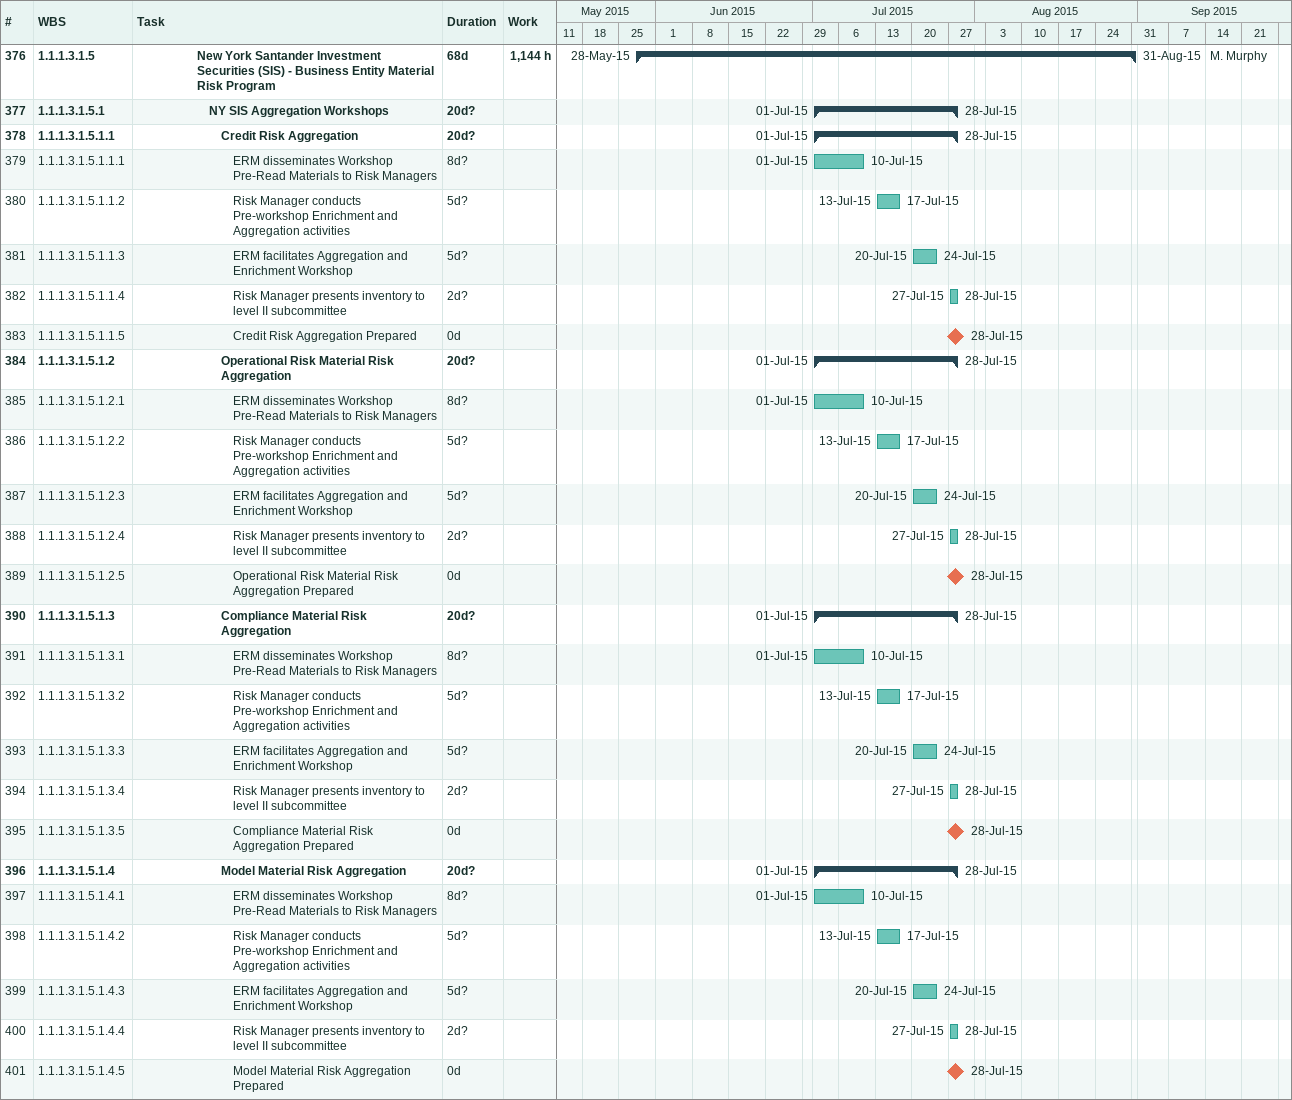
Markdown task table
| ID | WBS | Task | Duration | Start | Finish | Resources | Work (h) |
|---|---|---|---|---|---|---|---|
| 376 | 1.1.1.3.1.5 | **New York Santander Investment Securities (SIS) - Business Entity Material Risk Program** | 68d | 2015-05-28 | 2015-08-31 | M. Murphy | 1144 |
| 377 | 1.1.1.3.1.5.1 | **NY SIS Aggregation Workshops** | 20d? | 2015-07-01 | 2015-07-28 |  |  |
| 378 | 1.1.1.3.1.5.1.1 | **Credit Risk Aggregation** | 20d? | 2015-07-01 | 2015-07-28 |  |  |
| 379 | 1.1.1.3.1.5.1.1.1 | ERM disseminates Workshop Pre-Read Materials to Risk Managers | 8d? | 2015-07-01 | 2015-07-10 |  |  |
| 380 | 1.1.1.3.1.5.1.1.2 | Risk Manager conducts Pre-workshop Enrichment and Aggregation activities | 5d? | 2015-07-13 | 2015-07-17 |  |  |
| 381 | 1.1.1.3.1.5.1.1.3 | ERM facilitates Aggregation and Enrichment Workshop | 5d? | 2015-07-20 | 2015-07-24 |  |  |
| 382 | 1.1.1.3.1.5.1.1.4 | Risk Manager presents inventory to level II subcommittee | 2d? | 2015-07-27 | 2015-07-28 |  |  |
| 383 | 1.1.1.3.1.5.1.1.5 | Credit Risk Aggregation Prepared | 0d | 2015-07-28 | 2015-07-28 |  |  |
| 384 | 1.1.1.3.1.5.1.2 | **Operational Risk Material Risk Aggregation** | 20d? | 2015-07-01 | 2015-07-28 |  |  |
| 385 | 1.1.1.3.1.5.1.2.1 | ERM disseminates Workshop Pre-Read Materials to Risk Managers | 8d? | 2015-07-01 | 2015-07-10 |  |  |
| 386 | 1.1.1.3.1.5.1.2.2 | Risk Manager conducts Pre-workshop Enrichment and Aggregation activities | 5d? | 2015-07-13 | 2015-07-17 |  |  |
| 387 | 1.1.1.3.1.5.1.2.3 | ERM facilitates Aggregation and Enrichment Workshop | 5d? | 2015-07-20 | 2015-07-24 |  |  |
| 388 | 1.1.1.3.1.5.1.2.4 | Risk Manager presents inventory to level II subcommittee | 2d? | 2015-07-27 | 2015-07-28 |  |  |
| 389 | 1.1.1.3.1.5.1.2.5 | Operational Risk Material Risk Aggregation Prepared | 0d | 2015-07-28 | 2015-07-28 |  |  |
| 390 | 1.1.1.3.1.5.1.3 | **Compliance Material Risk Aggregation** | 20d? | 2015-07-01 | 2015-07-28 |  |  |
| 391 | 1.1.1.3.1.5.1.3.1 | ERM disseminates Workshop Pre-Read Materials to Risk Managers | 8d? | 2015-07-01 | 2015-07-10 |  |  |
| 392 | 1.1.1.3.1.5.1.3.2 | Risk Manager conducts Pre-workshop Enrichment and Aggregation activities | 5d? | 2015-07-13 | 2015-07-17 |  |  |
| 393 | 1.1.1.3.1.5.1.3.3 | ERM facilitates Aggregation and Enrichment Workshop | 5d? | 2015-07-20 | 2015-07-24 |  |  |
| 394 | 1.1.1.3.1.5.1.3.4 | Risk Manager presents inventory to level II subcommittee | 2d? | 2015-07-27 | 2015-07-28 |  |  |
| 395 | 1.1.1.3.1.5.1.3.5 | Compliance Material Risk Aggregation Prepared | 0d | 2015-07-28 | 2015-07-28 |  |  |
| 396 | 1.1.1.3.1.5.1.4 | **Model Material Risk Aggregation** | 20d? | 2015-07-01 | 2015-07-28 |  |  |
| 397 | 1.1.1.3.1.5.1.4.1 | ERM disseminates Workshop Pre-Read Materials to Risk Managers | 8d? | 2015-07-01 | 2015-07-10 |  |  |
| 398 | 1.1.1.3.1.5.1.4.2 | Risk Manager conducts Pre-workshop Enrichment and Aggregation activities | 5d? | 2015-07-13 | 2015-07-17 |  |  |
| 399 | 1.1.1.3.1.5.1.4.3 | ERM facilitates Aggregation and Enrichment Workshop | 5d? | 2015-07-20 | 2015-07-24 |  |  |
| 400 | 1.1.1.3.1.5.1.4.4 | Risk Manager presents inventory to level II subcommittee | 2d? | 2015-07-27 | 2015-07-28 |  |  |
| 401 | 1.1.1.3.1.5.1.4.5 | Model Material Risk Aggregation Prepared | 0d | 2015-07-28 | 2015-07-28 |  |  |
